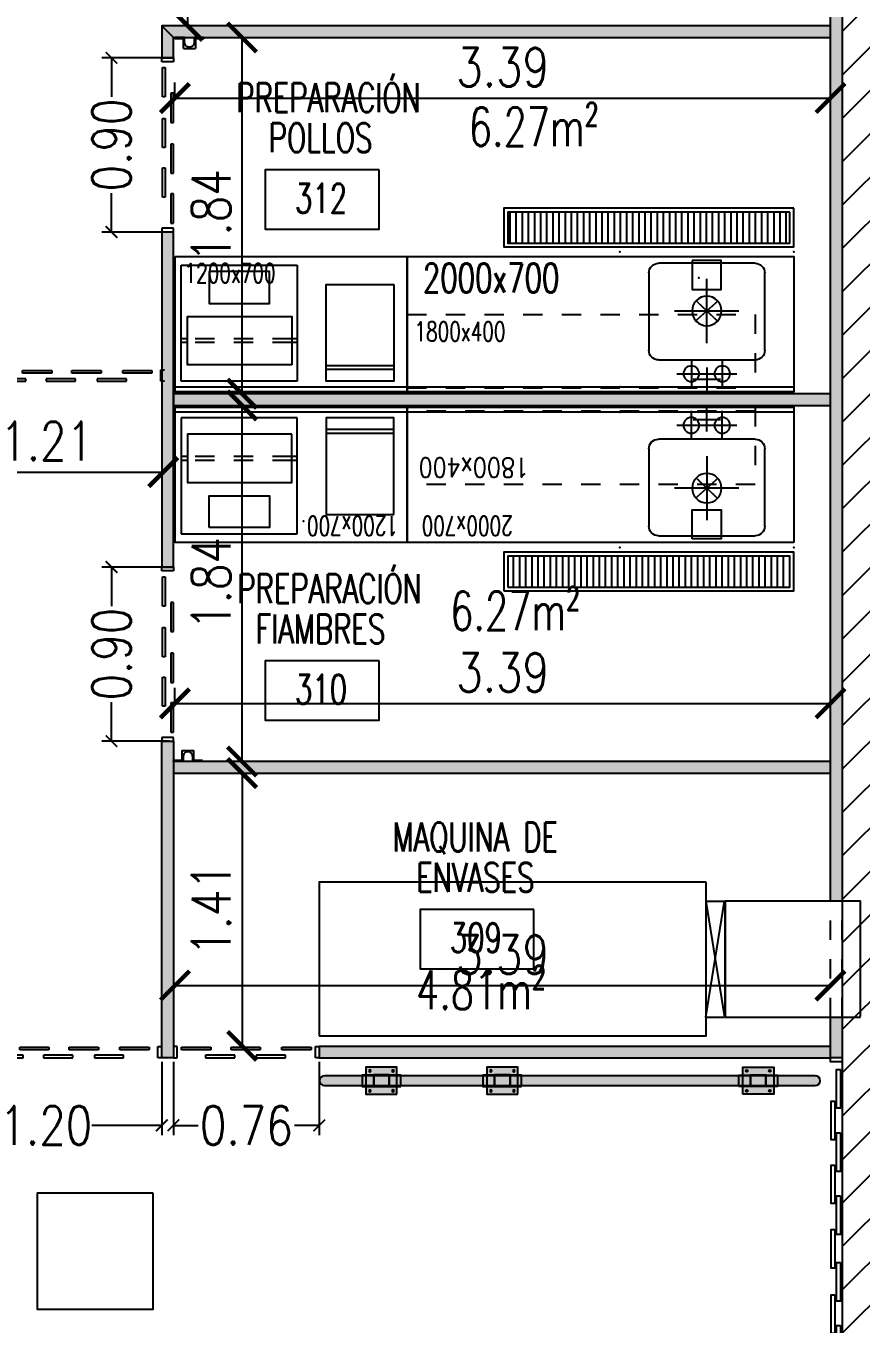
# Model space of a CAD drawing. Header units: millimetres. Extents: x -129 to 3172, y -143 to 919.
# Drawn here: x -36.9 to -32.58, y 15.19 to 21.91 of the extents above; entities that cross this region are included whole.
import ezdxf
from ezdxf.enums import TextEntityAlignment as Align

# ---------------------------------------------------------------- set-up
doc = ezdxf.new("R2010")
doc.units = ezdxf.units.MM
doc.header["$LTSCALE"] = 0.1
for name, pattern in [('DASHED', [0.75, 0.5, -0.25]), ('HIDDEN', [9.525, 6.35, -3.175]), ('HIDDEN2', [0.1875, 0.125, -0.0625]), ('PLANO BASE ROCA II-2$0$HIDDEN', [0.375, 0.25, -0.125])]:
    doc.linetypes.add(name, pattern=pattern)
for name, color, linetype in [('A-CAMARA', 160, 'Continuous'), ('C-CÁMARA', 8, 'Continuous'), ('Cenefa perimetral', 4, 'Continuous'), ('D-CHAPA GALV PERFIL', 8, 'Continuous'), ('D-PARACHOQUE', 8, 'Continuous'), ('E-AC INOX', 112, 'Continuous'), ('E-GENERAL', 8, 'Continuous'), ('E-REJILLAS', 8, 'Continuous'), ('E-TXT', 7, 'Continuous'), ('H-HATCH PANEL  6', 150, 'Continuous'), ('R-CUADRO REF', 1, 'Continuous'), ('R-NOMBRE LOCAL', 7, 'Continuous'), ('zA-COTAS', 1, 'Continuous'), ('zA-TXT SUPS', 2, 'Continuous')]:
    doc.layers.add(name, color=color, linetype=linetype)
doc.styles.add('ROMANS', font='ROMANS.SHX', dxfattribs={"width": 0.8, "height": 0.2})
doc.styles.add('TESTI15', font='romans.shx', dxfattribs={"width": 0.9, "height": 1.5})
doc.styles.add('VAUX', font='romans.shx', dxfattribs={"width": 0.85})
doc.dimstyles.new('COTA 1-125', dxfattribs={"dimtxt": 0.2, "dimasz": 0.15, "dimexe": 0.08, "dimexo": 0.08, "dimgap": 0.06, "dimtad": 1, "dimzin": 0, "dimdsep": 46, "dimtxsty": 'ROMANS', "dimblk": 'ARCHTICK', "dimcen": 0, "dimclrd": 256, "dimclre": 8, "dimclrt": 3, "dimadec": 0, "dimazin": 0, "dimtfac": 1, "dimtofl": 0, "dimtmove": 0, "dimatfit": 3, "dimldrblk": 'ARCHTICK', "dimfxl": 1, "dimtolj": 1, "dimtzin": 0, "dimlwd": -1, "dimlwe": -1, "dimarcsym": 0})
doc.dimstyles.new('MIG-LATERAL-CHICO', dxfattribs={"dimtxt": 0.12, "dimasz": 0.06, "dimexe": 0.05, "dimexo": 0.02, "dimgap": 0.005, "dimtad": 0, "dimrnd": 0.005, "dimzin": 0, "dimdsep": 46, "dimtxsty": 'ROMANS', "dimblk1": 'ARCHTICK', "dimblk2": 'ARCHTICK', "dimsah": 1, "dimcen": 2.5, "dimclrd": 1, "dimclre": 8, "dimclrt": 3, "dimadec": 0, "dimazin": 0, "dimtfac": 1, "dimtmove": 0, "dimatfit": 3, "dimldrblk": 'ARCHTICK', "dimfxl": 1, "dimtolj": 1, "dimtzin": 0, "dimarcsym": 0})

# ---------------------------------------------------------------- blocks, each defined once
blk = doc.blocks.new('cortina 090')
at = {"layer": 'C-CÁMARA'}
for p, q in [((-0.8811, 0.0599, 0.0102), (-0.9011, 0.0599, 0.0102)), ((-0.9011, -0.0001, 0.0102), (-0.9011, 0.0599, 0.0102)), ((-0.8811, -0.0001, 0.0102), (-0.8811, 0.0599, 0.0102)), ((-0.6994, 0.0563), (-0.8508, 0.0563)), ((-0.8508, 0.0563), (-0.8508, 0.0427)), ((-0.8508, 0.0427), (-0.6994, 0.0427)), ((-0.7183, 0), (-0.7183, 0.0136)), ((-0.7183, 0.0136), (-0.5669, 0.0136)), ((-0.6994, 0.0427), (-0.6994, 0.0563)), ((-0.4366, 0.0563), (-0.588, 0.0563)), ((-0.588, 0.0563), (-0.588, 0.0427)), ((-0.588, 0.0427), (-0.4366, 0.0427)), ((-0.5669, 0.0136), (-0.5669, 0)), ((-0.4555, 0.0136), (-0.3041, 0.0136)), ((-0.4555, 0), (-0.4555, 0.0136)), ((-0.4366, 0.0427), (-0.4366, 0.0563)), ((-0.1806, 0.0563), (-0.332, 0.0563)), ((-0.332, 0.0563), (-0.332, 0.0427)), ((-0.332, 0.0427), (-0.1806, 0.0427)), ((-0.3041, 0.0136), (-0.3041, 0)), ((-0.1978, 0), (-0.1978, 0.0136)), ((-0.1978, 0.0136), (-0.0464, 0.0136)), ((-0.1806, 0.0427), (-0.1806, 0.0563)), ((-0.0464, 0.0136), (-0.0464, 0)), ((-0.02, 0), (-0.02, 0.06)), ((-0.02, 0.06), (0, 0.06)), ((0, 0), (-0.02, 0)), ((-0.9011, -0.0001, 0.0102), (-0.8811, -0.0001, 0.0102)), ((-0.5669, 0), (-0.7183, 0)), ((-0.3041, 0), (-0.4555, 0)), ((-0.0464, 0), (-0.1978, 0))]:
    blk.add_line(p, q, dxfattribs=at)
blk = doc.blocks.new('CORTINA 120')
at = {"layer": 'C-CÁMARA'}
for p, q in [((-1.1879, 0), (-1.2079, 0)), ((-1.1879, -0.06), (-1.1879, 0)), ((-0.0137, -0.06, 0.0102), (-0.0137, 0, 0.0102)), ((-0.0137, 0, 0.0102), (0.0063, 0, 0.0102)), ((-1.2079, -0.06), (-1.1879, -0.06)), ((-0.9913, -0.0037, -0.0421), (-1.1427, -0.0037, -0.0421)), ((-1.1427, -0.0037, -0.0421), (-1.1427, -0.0173, -0.0421)), ((-1.1427, -0.0173, -0.0421), (-0.9913, -0.0173, -0.0421)), ((-1.0102, -0.06), (-1.0102, -0.0464)), ((-1.0102, -0.0464), (-0.8588, -0.0464)), ((-0.8588, -0.06), (-1.0102, -0.06)), ((-0.9913, -0.0173, -0.0421), (-0.9913, -0.0037, -0.0421)), ((-0.7286, -0.0037, -0.0421), (-0.88, -0.0037, -0.0421)), ((-0.88, -0.0037, -0.0421), (-0.88, -0.0173, -0.0421)), ((-0.88, -0.0173, -0.0421), (-0.7286, -0.0173, -0.0421)), ((-0.8588, -0.0464), (-0.8588, -0.06)), ((-0.7475, -0.0464), (-0.5961, -0.0464)), ((-0.7475, -0.06), (-0.7475, -0.0464)), ((-0.5961, -0.06), (-0.7475, -0.06)), ((-0.7286, -0.0173, -0.0421), (-0.7286, -0.0037, -0.0421)), ((-0.4725, -0.0037, -0.0421), (-0.6239, -0.0037, -0.0421)), ((-0.6239, -0.0037, -0.0421), (-0.6239, -0.0173, -0.0421)), ((-0.6239, -0.0173, -0.0421), (-0.4725, -0.0173, -0.0421)), ((-0.5961, -0.0464), (-0.5961, -0.06)), ((-0.4897, -0.06), (-0.4897, -0.0464)), ((-0.4897, -0.0464), (-0.3384, -0.0464)), ((-0.3384, -0.06), (-0.4897, -0.06)), ((-0.4725, -0.0173, -0.0421), (-0.4725, -0.0037, -0.0421)), ((-0.3556, -0.0173, -0.0421), (-0.3556, -0.0037, -0.0421)), ((-0.3556, -0.0037, -0.0421), (-0.2042, -0.0037, -0.0421)), ((-0.2042, -0.0173, -0.0421), (-0.3556, -0.0173, -0.0421)), ((-0.3384, -0.0464), (-0.3384, -0.06)), ((-0.07, -0.0464), (-0.2214, -0.0464)), ((-0.2214, -0.0464), (-0.2214, -0.06)), ((-0.2214, -0.06), (-0.07, -0.06)), ((-0.2042, -0.0037, -0.0421), (-0.2042, -0.0173, -0.0421)), ((-0.07, -0.06), (-0.07, -0.0464)), ((0.0063, -0.06, 0.0102), (-0.0137, -0.06, 0.0102))]:
    blk.add_line(p, q, dxfattribs=at)
blk = doc.blocks.new('CHAPA GALV')
at = {"layer": 'D-CHAPA GALV PERFIL', "extrusion": (4.01955e-05, 1.05579e-06, 1)}
for p, q in [((0, 0.2, 0), (0, 0.3, 0)), ((0, 0.3, 0), (0.012, 0.3, 0)), ((0.012, 0.213, 0), (0.012, 0.3, 0)), ((0.05, 0.2, 0), (0, 0.2, 0)), ((0.113, 0.213, 0), (0.012, 0.213, 0)), ((0.1, 0.15, 0), (0.1, 0.15, 0)), ((0.113, 0.213, 0), (0.113, 0.088, 0)), ((0, 0), (0, 0.1, 0)), ((0, 0.1, 0), (0.05, 0.1, 0)), ((0, 0), (0.012, 0, 0)), ((0.012, 0.088, 0), (0.113, 0.088, 0)), ((0.012, 0), (0.012, 0.088, 0))]:
    blk.add_line(p, q, dxfattribs=at)
for centre, radius, start, end in [((0.052, 0.152), 0.0481, 357.6459, 92.3541), ((0.05, 0.15), 0.05, 270, 0)]:
    blk.add_arc(centre, radius, start, end, dxfattribs=at)
blk = doc.blocks.new('CI60X60')
at = {"layer": 'E-REJILLAS'}
blk.add_lwpolyline([(2002.9478, 1184.9487), (2003.5478, 1184.9487), (2003.5478, 1184.3487), (2002.9478, 1184.3487)], close=True, dxfattribs=at)
blk = doc.blocks.new('PLT - Parachoque pie')
at = {"layer": 'D-PARACHOQUE'}
blk.add_hatch(color=254, dxfattribs=at).paths.add_polyline_path([(0, 0.16), (0.14, 0.16), (0.14, 0), (0, 0)])
h = blk.add_hatch(color=253, dxfattribs=at)
h.paths.add_polyline_path([(0.041, 0.18), (0.099, 0.18), (0.099, 0.12), (0.041, 0.12)])
h.paths.add_polyline_path([(0.04, 0.12), (0.1, 0.12), (0.1, 0.04), (0.04, 0.04)])
h.paths.add_polyline_path([(0.041, 0.04), (0.099, 0.04), (0.099, -0.02), (0.041, -0.02)])
for points in [[(0, 0.16), (0.14, 0.16), (0.14, 0), (0, 0)], [(0.041, 0.18), (0.099, 0.18), (0.099, 0.12), (0.041, 0.12)], [(0.04, 0.12), (0.1, 0.12), (0.1, 0.04), (0.04, 0.04)], [(0.041, 0.04), (0.099, 0.04), (0.099, -0.02), (0.041, -0.02)]]:
    blk.add_lwpolyline(points, close=True, dxfattribs=at)
for centre in [(0.0184, 0.1398, -0.0122), (0.1216, 0.1398, -0.0122), (0.0184, 0.0202, -0.0122), (0.1216, 0.0202, -0.0122)]:
    blk.add_circle(centre, 0.00498, dxfattribs=at)
blk = doc.blocks.new('cortina 2.00')
at = {"layer": 'C-CÁMARA', "elevation": 0.0008}
for points in [[(2008.2405, 1451.4917), (2008.2405, 1451.4717), (2008.3005, 1451.4717), (2008.3005, 1451.4917)], [(2008.2405, 1449.4917), (2008.2405, 1449.5117), (2008.3005, 1449.5117), (2008.3005, 1449.4917)]]:
    blk.add_lwpolyline(points, dxfattribs=at)
for points in [[(2008.2491, 1451.2411), (2008.2491, 1451.457), (2008.2691, 1451.457), (2008.2691, 1451.2411)], [(2008.2778, 1451.0507), (2008.2778, 1451.2707), (2008.2978, 1451.2707), (2008.2978, 1451.0507)], [(2008.2491, 1450.8769), (2008.2491, 1451.0769), (2008.2691, 1451.0769), (2008.2691, 1450.8769)], [(2008.2778, 1450.7169), (2008.2778, 1450.9169), (2008.2978, 1450.9169), (2008.2978, 1450.7169)], [(2008.2491, 1450.5499), (2008.2491, 1450.7499), (2008.2691, 1450.7499), (2008.2691, 1450.5499)], [(2008.2778, 1450.3795), (2008.2778, 1450.5795), (2008.2978, 1450.5795), (2008.2978, 1450.3795)], [(2008.2491, 1450.2056), (2008.2491, 1450.4056), (2008.2691, 1450.4056), (2008.2691, 1450.2056)], [(2008.2778, 1450.0456), (2008.2778, 1450.2456), (2008.2978, 1450.2456), (2008.2978, 1450.0456)], [(2008.2491, 1449.8787), (2008.2491, 1450.0787), (2008.2691, 1450.0787), (2008.2691, 1449.8787)], [(2008.2778, 1449.7152), (2008.2778, 1449.9152), (2008.2978, 1449.9152), (2008.2978, 1449.7152)], [(2008.2491, 1449.5518), (2008.2491, 1449.7518), (2008.2691, 1449.7518), (2008.2691, 1449.5518)]]:
    blk.add_lwpolyline(points, close=True, dxfattribs=at)
blk = doc.blocks.new('N Local')
at = {"layer": 'R-CUADRO REF'}
blk.add_lwpolyline([(6337.1934, -934.8286), (6337.93, -934.8286), (6337.93, -935.2124), (6337.1934, -935.2124)], close=True, dxfattribs=at)
at = {"layer": 'R-CUADRO REF', "lineweight": 0, "style": 'VAUX', "width": 0.85}
blk.add_attdef('NUMERO', text='', height=0.1823, dxfattribs=at).set_placement((6337.5847, -935.1061), align=Align.CENTER)
at = {"layer": 'R-NOMBRE LOCAL', "lineweight": 0, "style": 'VAUX', "width": 0.85}
for p in [(6337.5718, -934.4549), (6337.5718, -934.7149)]:
    blk.add_attdef('NOMBRE', text='', height=0.1823, dxfattribs=at).set_placement(p, align=Align.CENTER)
blk = doc.blocks.new('1-600x500')
at = {"layer": 'E-AC INOX'}
for p, q in [((0.37, -0.1443), (0.37, 0.0072)), ((0.45, -0.1), (0.45, 0.02)), ((0.53, -0.1443), (0.53, 0.0072)), ((0.38, -0.04), (0.52, -0.04)), ((0.2943, -0.0685), (0.4457, -0.0685)), ((0.4543, -0.0685), (0.6057, -0.0685)), ((0.15, -0.59), (0.15, -0.19)), ((0.2, -0.14), (0.7, -0.14)), ((0.75, -0.19), (0.75, -0.59)), ((0.4499, -0.2272), (0.4499, -0.5599)), ((0.2835, -0.3936), (0.6163, -0.3936)), ((0.7, -0.64), (0.2, -0.64))]:
    blk.add_line(p, q, dxfattribs=at)
at = {"layer": 'E-AC INOX', "const_width": 0.008}
for points in [[(0.3929, -0.3428), (0.5069, -0.4444)], [(0.5051, -0.3408), (0.3946, -0.4463)]]:
    blk.add_lwpolyline(points, dxfattribs=at)
at = {"layer": 'E-AC INOX'}
for centre, radius in [((0.37, -0.0685), 0.0407), ((0.53, -0.0685), 0.0407), ((0.4499, -0.3936), 0.0764)]:
    blk.add_circle(centre, radius, dxfattribs=at)
for centre, start, end in [((0.2, -0.19), 90, 180), ((0.7, -0.19), 0, 90), ((0.2, -0.59), 180, 270), ((0.7, -0.59), 270, 0)]:
    blk.add_arc(centre, 0.05, start, end, dxfattribs=at)
at = {"layer": 'E-AC INOX', "color": 8}
for p in [(0, 0), (0.9, 0), (0, -0.7), (0.9, -0.7)]:
    blk.add_point(p, dxfattribs=at)
blk = doc.blocks.new('R150x20')
at = {"layer": 'E-REJILLAS'}
h = blk.add_hatch(dxfattribs=at)
h.set_pattern_fill('LINE', color=256, scale=0.01, angle=180, style=0)
h.set_pattern_definition([(180, (2011.962498, 1180.220005), (-4e-18, -0.03175), [])])
h.paths.add_polyline_path([(2011.9625, 1178.76), (2012.1225, 1178.76), (2012.1225, 1180.22), (2011.9625, 1180.22)])
for points in [[(2011.9425, 1178.74), (2011.9425, 1180.24), (2012.1425, 1180.24), (2012.1425, 1178.74)], [(2011.9625, 1178.76), (2011.9625, 1180.22), (2012.1225, 1180.22), (2012.1225, 1178.76)]]:
    blk.add_lwpolyline(points, close=True, dxfattribs=at)
blk = doc.blocks.new('Mesada 2000x700')
at = {"layer": 'E-AC INOX', "elevation": -0.0153}
for points in [[(-37.0116, 1.8643), (-35.0116, 1.8643), (-35.0116, 1.1643), (-37.0116, 1.1643)], [(-37.0116, 1.1893), (-35.0116, 1.1893), (-35.0116, 1.1643), (-37.0116, 1.1643)]]:
    blk.add_lwpolyline(points, close=True, dxfattribs=at)
at = {"layer": 'E-TXT', "insert": (-35.5576, 1.8286, -0.0153), "char_height": 0.1, "attachment_point": 1, "style": 'TESTI15'}
blk.add_mtext_dynamic_manual_height_columns('{\\W0.7;2000x700}', width=1.597777, gutter_width=12.5, heights=[0], dxfattribs=at)
blk = doc.blocks.new('Estanteria 1800x400')
at = {"layer": 'E-AC INOX', "linetype": 'DASHED', "elevation": -0.0153}
blk.add_lwpolyline([(-36.8116, -0.0383), (-36.8116, 0.3617), (-35.0116, 0.3617), (-35.0116, -0.0383)], close=True, dxfattribs=at)
blk.add_lwpolyline([(-36.8116, -0.0183), (-35.0116, -0.0183)], dxfattribs=at)
at = {"layer": 'E-TXT', "insert": (-35.6423, 0.3239, -0.0524), "char_height": 0.1, "attachment_point": 1, "style": 'VAUX'}
blk.add_mtext_dynamic_manual_height_columns('1800x400', width=1.597777, gutter_width=12.5, heights=[0], dxfattribs=at)
blk = doc.blocks.new('Mesada 1200x700')
at = {"layer": 'E-AC INOX', "elevation": -0.0163}
for points in [[(-82.3413, 17.0489), (-81.1413, 17.0489), (-81.1413, 16.3489), (-82.3413, 16.3489)], [(-82.3413, 16.3739), (-81.1413, 16.3739), (-81.1413, 16.3489), (-82.3413, 16.3489)]]:
    blk.add_lwpolyline(points, close=True, dxfattribs=at)
at = {"layer": 'E-TXT', "insert": (-82.2938, 17.0132, -0.0163), "char_height": 0.1, "attachment_point": 1, "style": 'TESTI15'}
blk.add_mtext_dynamic_manual_height_columns('{\\W0.7;1200x700}', width=1.152489, gutter_width=12.5, heights=[0], dxfattribs=at)
blk = doc.blocks.new('BALANZA')
at = {"layer": 'E-AC INOX'}
for p, q in [((0, -0.06), (0.35, -0.06)), ((0, -0.08), (0.35, -0.08))]:
    blk.add_line(p, q, dxfattribs=at)
blk.add_lwpolyline([(0, -0.5), (0, 0), (0.35, 0), (0.35, -0.5)], close=True, dxfattribs=at)
blk = doc.blocks.new('Envasadora Resinite')
at = {"layer": 'E-AC INOX'}
for p, q in [((0, -0.6), (0, 0)), ((0.6, 0), (0.6, -0.6))]:
    blk.add_line(p, q, dxfattribs=at)
at = {"layer": 'E-AC INOX', "linetype": 'HIDDEN2'}
for p, q in [((0, -0.2), (0.0275, -0.2)), ((0.0275, -0.2), (0.5675, -0.2)), ((0.5675, -0.2), (0.6, -0.2)), ((0, -0.22), (0.0275, -0.22)), ((0.0275, -0.22), (0.5675, -0.22)), ((0.5675, -0.22), (0.6, -0.22))]:
    blk.add_line(p, q, dxfattribs=at)
at = {"layer": 'E-AC INOX'}
for points in [[(0.0275, -0.085), (0.5675, -0.085), (0.5675, -0.335), (0.0275, -0.335)], [(0.455, -0.5675), (0.455, -0.4025), (0.1425, -0.4025), (0.1425, -0.5675)]]:
    blk.add_lwpolyline(points, close=True, dxfattribs=at)
at = {"layer": 'E-GENERAL'}
for p, q in [((0, 0), (0.6, 0)), ((0.6, -0.6), (0, -0.6))]:
    blk.add_line(p, q, dxfattribs=at)
blk = doc.blocks.new('15X15')
at = {"layer": 'E-REJILLAS', "elevation": -0.0017}
blk.add_lwpolyline([(1961.4181, 1185.014), (1961.5681, 1185.014), (1961.5681, 1184.864), (1961.4181, 1184.864)], close=True, dxfattribs=at)
blk = doc.blocks.new('_ARCHTICK')
at = {"color": 0, "linetype": 'ByBlock', "const_width": 0.15}
blk.add_lwpolyline([(-0.5, -0.5), (0.5, 0.5)], dxfattribs=at)
blk = doc.blocks.new('*D340')
at = {"layer": 'Defpoints', "color": 0, "transparency": 16777216}
for p in [(-37.3963, 16.5681, -0.0011), (-36.1964, 16.5681, -0.0014), (-36.1964, 16.2194)]:
    blk.add_point(p, dxfattribs=at)
at = {"layer": 'zA-COTAS', "color": 8, "lineweight": -2, "transparency": 16777216}
for p, q in [((-37.3963, 16.5481), (-37.3963, 16.1694)), ((-36.1964, 16.5481), (-36.1964, 16.1694))]:
    blk.add_line(p, q, dxfattribs=at)
at = {"layer": 'zA-COTAS', "color": 1, "lineweight": -2, "transparency": 16777216}
for p, q in [((-37.3963, 16.2194), (-37.0337, 16.2194)), ((-36.1964, 16.2194), (-36.5589, 16.2194))]:
    blk.add_line(p, q, dxfattribs=at)
at = {"layer": 'zA-COTAS', "color": 1, "lineweight": -2, "transparency": 16777216, "xscale": 0.06, "yscale": 0.06, "zscale": 0.06, "rotation": 180}
blk.add_blockref('_ARCHTICK', (-37.3963, 16.2194), dxfattribs=at)
at = {"layer": 'zA-COTAS', "color": 1, "lineweight": -2, "transparency": 16777216, "xscale": 0.06, "yscale": 0.06, "zscale": 0.06}
blk.add_blockref('_ARCHTICK', (-36.1964, 16.2194), dxfattribs=at)
at = {"layer": 'zA-COTAS', "color": 3, "transparency": 16777216, "insert": (-36.7963, 16.2194), "char_height": 0.2, "attachment_point": 5, "style": 'ROMANS'}
blk.add_mtext('\\A1;1.20', dxfattribs=at)
blk = doc.blocks.new('*D341')
at = {"layer": 'Defpoints', "color": 0, "transparency": 16777216}
for p in [(-36.4567, 19.1082), (-36.1364, 19.1082, 0.0092), (-36.1364, 18.2071, -0.0011)]:
    blk.add_point(p, dxfattribs=at)
at = {"layer": 'zA-COTAS', "color": 8, "lineweight": -2, "transparency": 16777216}
for p, q in [((-36.1564, 19.1082), (-36.5067, 19.1082)), ((-36.1564, 18.2071), (-36.5067, 18.2071))]:
    blk.add_line(p, q, dxfattribs=at)
at = {"layer": 'zA-COTAS', "color": 1, "lineweight": -2, "transparency": 16777216}
for p, q in [((-36.4567, 19.1082), (-36.4567, 18.9065)), ((-36.4567, 18.2071), (-36.4567, 18.4089))]:
    blk.add_line(p, q, dxfattribs=at)
at = {"layer": 'zA-COTAS', "color": 1, "lineweight": -2, "transparency": 16777216, "xscale": 0.06, "yscale": 0.06, "zscale": 0.06}
for p, rotation in [((-36.4567, 19.1082), 90), ((-36.4567, 18.2071), 270)]:
    blk.add_blockref('_ARCHTICK', p, dxfattribs=dict(at, rotation=rotation))
at = {"layer": 'zA-COTAS', "color": 3, "transparency": 16777216, "insert": (-36.4567, 18.6577), "char_height": 0.2, "attachment_point": 5, "rotation": 90, "style": 'ROMANS'}
blk.add_mtext('\\A1;0.90', dxfattribs=at)
blk = doc.blocks.new('*D522')
at = {"layer": 'Defpoints', "color": 0, "transparency": 16777216}
for p in [(-36.4568, 21.7429), (-36.1366, 21.7429), (-36.1366, 20.8418)]:
    blk.add_point(p, dxfattribs=at)
at = {"layer": 'zA-COTAS', "color": 8, "lineweight": -2, "transparency": 16777216}
for p, q in [((-36.1566, 21.7429), (-36.5068, 21.7429)), ((-36.1566, 20.8418), (-36.5068, 20.8418))]:
    blk.add_line(p, q, dxfattribs=at)
at = {"layer": 'zA-COTAS', "color": 1, "lineweight": -2, "transparency": 16777216}
for p, q in [((-36.4568, 21.7429), (-36.4568, 21.5412)), ((-36.4568, 20.8418), (-36.4568, 21.0435))]:
    blk.add_line(p, q, dxfattribs=at)
at = {"layer": 'zA-COTAS', "color": 1, "lineweight": -2, "transparency": 16777216, "xscale": 0.06, "yscale": 0.06, "zscale": 0.06}
for p, rotation in [((-36.4568, 21.7429), 90), ((-36.4568, 20.8418), 270)]:
    blk.add_blockref('_ARCHTICK', p, dxfattribs=dict(at, rotation=rotation))
at = {"layer": 'zA-COTAS', "color": 3, "transparency": 16777216, "insert": (-36.4568, 21.2923), "char_height": 0.2, "attachment_point": 5, "rotation": 90, "style": 'ROMANS'}
blk.add_mtext('\\A1;0.90', dxfattribs=at)
blk = doc.blocks.new('*D333')
at = {"layer": 'Defpoints', "color": 0, "transparency": 16777216}
for p in [(-36.1364, 16.5681, -0.0011), (-35.3818, 16.5681, -0.0011), (-35.3818, 16.2194)]:
    blk.add_point(p, dxfattribs=at)
at = {"layer": 'zA-COTAS', "color": 8, "lineweight": -2, "transparency": 16777216}
for p, q in [((-36.1364, 16.5481), (-36.1364, 16.1694)), ((-35.3818, 16.5481), (-35.3818, 16.1694))]:
    blk.add_line(p, q, dxfattribs=at)
at = {"layer": 'zA-COTAS', "color": 1, "lineweight": -2, "transparency": 16777216}
for p, q in [((-36.1364, 16.2194), (-36.0079, 16.2194)), ((-35.3818, 16.2194), (-35.5103, 16.2194))]:
    blk.add_line(p, q, dxfattribs=at)
at = {"layer": 'zA-COTAS', "color": 1, "lineweight": -2, "transparency": 16777216, "xscale": 0.06, "yscale": 0.06, "zscale": 0.06, "rotation": 180}
blk.add_blockref('_ARCHTICK', (-36.1364, 16.2194), dxfattribs=at)
at = {"layer": 'zA-COTAS', "color": 1, "lineweight": -2, "transparency": 16777216, "xscale": 0.06, "yscale": 0.06, "zscale": 0.06}
blk.add_blockref('_ARCHTICK', (-35.3818, 16.2194), dxfattribs=at)
at = {"layer": 'zA-COTAS', "color": 3, "transparency": 16777216, "insert": (-35.7591, 16.2194), "char_height": 0.2, "attachment_point": 5, "style": 'ROMANS'}
blk.add_mtext('\\A1;0.76', dxfattribs=at)
blk = doc.blocks.new('*D451')
at = {"layer": 'Defpoints', "color": 0, "transparency": 16777216}
for p in [(-36.1284, 16.9429, -0.0116), (-32.7369, 16.9429, -0.0011), (-32.7369, 16.9429)]:
    blk.add_point(p, dxfattribs=at)
at = {"layer": 'zA-COTAS', "transparency": 16777216}
blk.add_line((-36.1284, 16.9429), (-32.7369, 16.9429), dxfattribs=at)
at = {"layer": 'zA-COTAS', "transparency": 16777216, "xscale": 0.15, "yscale": 0.15, "zscale": 0.15, "rotation": 180}
blk.add_blockref('_ARCHTICK', (-36.1284, 16.9429), dxfattribs=at)
at = {"layer": 'zA-COTAS', "transparency": 16777216, "xscale": 0.15, "yscale": 0.15, "zscale": 0.15}
blk.add_blockref('_ARCHTICK', (-32.7369, 16.9429), dxfattribs=at)
at = {"layer": 'zA-COTAS', "color": 3, "transparency": 16777216, "insert": (-34.4327, 17.1029), "char_height": 0.2, "attachment_point": 5, "style": 'ROMANS'}
blk.add_mtext('\\A1;3.39', dxfattribs=at)
blk = doc.blocks.new('*D452')
at = {"layer": 'Defpoints', "color": 0, "transparency": 16777216}
for p in [(-37.3965, 19.5702, 0.0094), (-36.1885, 19.5999), (-36.1885, 19.5999)]:
    blk.add_point(p, dxfattribs=at)
at = {"layer": 'zA-COTAS', "color": 8, "linetype": 'HIDDEN', "transparency": 16777216}
blk.add_line((-37.3965, 19.6502), (-37.3965, 19.6799), dxfattribs=at)
at = {"layer": 'zA-COTAS', "transparency": 16777216}
blk.add_line((-37.3965, 19.5999), (-36.1885, 19.5999), dxfattribs=at)
at = {"layer": 'zA-COTAS', "transparency": 16777216, "xscale": 0.15, "yscale": 0.15, "zscale": 0.15, "rotation": 180}
blk.add_blockref('_ARCHTICK', (-37.3965, 19.5999), dxfattribs=at)
at = {"layer": 'zA-COTAS', "transparency": 16777216, "xscale": 0.15, "yscale": 0.15, "zscale": 0.15}
blk.add_blockref('_ARCHTICK', (-36.1885, 19.5999), dxfattribs=at)
at = {"layer": 'zA-COTAS', "color": 3, "transparency": 16777216, "insert": (-36.7925, 19.7599), "char_height": 0.2, "attachment_point": 5, "style": 'ROMANS'}
blk.add_mtext('\\A1;1.21', dxfattribs=at)
blk = doc.blocks.new('*D453')
at = {"layer": 'Defpoints', "color": 0, "transparency": 16777216}
for p in [(-32.7369, 18.4029), (-36.1285, 18.3293, -0.0011), (-32.7369, 18.3293, -0.0011)]:
    blk.add_point(p, dxfattribs=at)
at = {"layer": 'zA-COTAS', "color": 8, "linetype": 'HIDDEN', "transparency": 16777216}
for p, q in [((-36.1285, 18.4093), (-36.1285, 18.4829)), ((-32.7369, 18.4093), (-32.7369, 18.4829))]:
    blk.add_line(p, q, dxfattribs=at)
at = {"layer": 'zA-COTAS', "transparency": 16777216}
blk.add_line((-36.1285, 18.4029), (-32.7369, 18.4029), dxfattribs=at)
at = {"layer": 'zA-COTAS', "transparency": 16777216, "xscale": 0.15, "yscale": 0.15, "zscale": 0.15, "rotation": 180}
blk.add_blockref('_ARCHTICK', (-36.1285, 18.4029), dxfattribs=at)
at = {"layer": 'zA-COTAS', "transparency": 16777216, "xscale": 0.15, "yscale": 0.15, "zscale": 0.15}
blk.add_blockref('_ARCHTICK', (-32.7369, 18.4029), dxfattribs=at)
at = {"layer": 'zA-COTAS', "color": 3, "transparency": 16777216, "insert": (-34.4327, 18.5629), "char_height": 0.2, "attachment_point": 5, "style": 'ROMANS'}
blk.add_mtext('\\A1;3.39', dxfattribs=at)
blk = doc.blocks.new('*D454')
at = {"layer": 'Defpoints', "color": 0, "transparency": 16777216}
for p in [(-35.7813, 18.042, -0.0116), (-35.7813, 16.6302, -0.0011), (-35.7813, 16.6302)]:
    blk.add_point(p, dxfattribs=at)
at = {"layer": 'zA-COTAS', "color": 8, "linetype": 'HIDDEN', "transparency": 16777216}
blk.add_line((-35.8613, 18.042), (-35.8613, 18.042), dxfattribs=at)
at = {"layer": 'zA-COTAS', "transparency": 16777216}
blk.add_line((-35.7813, 18.042), (-35.7813, 16.6302), dxfattribs=at)
at = {"layer": 'zA-COTAS', "transparency": 16777216, "xscale": 0.15, "yscale": 0.15, "zscale": 0.15}
for p, rotation in [((-35.7813, 18.042), 90), ((-35.7813, 16.6302), 270)]:
    blk.add_blockref('_ARCHTICK', p, dxfattribs=dict(at, rotation=rotation))
at = {"layer": 'zA-COTAS', "color": 3, "transparency": 16777216, "insert": (-35.9413, 17.3361), "char_height": 0.2, "attachment_point": 5, "rotation": 90, "style": 'ROMANS'}
blk.add_mtext('\\A1;1.41', dxfattribs=at)
blk = doc.blocks.new('*D455')
at = {"layer": 'Defpoints', "color": 0, "transparency": 16777216}
for p in [(-35.7813, 19.945, -0.0011), (-35.7813, 19.945), (-35.7813, 18.102, -0.0011)]:
    blk.add_point(p, dxfattribs=at)
at = {"layer": 'zA-COTAS', "transparency": 16777216}
blk.add_line((-35.7813, 18.102), (-35.7813, 19.945), dxfattribs=at)
at = {"layer": 'zA-COTAS', "transparency": 16777216, "xscale": 0.15, "yscale": 0.15, "zscale": 0.15}
for p, rotation in [((-35.7813, 19.945), 90), ((-35.7813, 18.102), 270)]:
    blk.add_blockref('_ARCHTICK', p, dxfattribs=dict(at, rotation=rotation))
at = {"layer": 'zA-COTAS', "color": 3, "transparency": 16777216, "insert": (-35.9413, 19.0235), "char_height": 0.2, "attachment_point": 5, "rotation": 90, "style": 'ROMANS'}
blk.add_mtext('\\A1;1.84', dxfattribs=at)
blk = doc.blocks.new('*D456')
at = {"layer": 'Defpoints', "color": 0, "transparency": 16777216}
for p in [(-35.7813, 21.8481, -0.0011), (-35.7813, 21.8481), (-35.7813, 20.005, -0.0011)]:
    blk.add_point(p, dxfattribs=at)
at = {"layer": 'zA-COTAS', "transparency": 16777216}
blk.add_line((-35.7813, 20.005), (-35.7813, 21.8481), dxfattribs=at)
at = {"layer": 'zA-COTAS', "transparency": 16777216, "xscale": 0.15, "yscale": 0.15, "zscale": 0.15}
for p, rotation in [((-35.7813, 21.8481), 90), ((-35.7813, 20.005), 270)]:
    blk.add_blockref('_ARCHTICK', p, dxfattribs=dict(at, rotation=rotation))
at = {"layer": 'zA-COTAS', "color": 3, "transparency": 16777216, "insert": (-35.9413, 20.9265), "char_height": 0.2, "attachment_point": 5, "rotation": 90, "style": 'ROMANS'}
blk.add_mtext('\\A1;1.84', dxfattribs=at)
blk = doc.blocks.new('*D457')
at = {"layer": 'Defpoints', "color": 0, "transparency": 16777216}
for p in [(-32.7369, 21.5348), (-36.1285, 21.4611, -0.0011), (-32.7369, 21.4611, -0.0011)]:
    blk.add_point(p, dxfattribs=at)
at = {"layer": 'zA-COTAS', "color": 8, "linetype": 'HIDDEN', "transparency": 16777216}
for p, q in [((-36.1285, 21.5411), (-36.1285, 21.6148)), ((-32.7369, 21.5411), (-32.7369, 21.6148))]:
    blk.add_line(p, q, dxfattribs=at)
at = {"layer": 'zA-COTAS', "transparency": 16777216}
blk.add_line((-36.1285, 21.5348), (-32.7369, 21.5348), dxfattribs=at)
at = {"layer": 'zA-COTAS', "transparency": 16777216, "xscale": 0.15, "yscale": 0.15, "zscale": 0.15, "rotation": 180}
blk.add_blockref('_ARCHTICK', (-36.1285, 21.5348), dxfattribs=at)
at = {"layer": 'zA-COTAS', "transparency": 16777216, "xscale": 0.15, "yscale": 0.15, "zscale": 0.15}
blk.add_blockref('_ARCHTICK', (-32.7369, 21.5348), dxfattribs=at)
at = {"layer": 'zA-COTAS', "color": 3, "transparency": 16777216, "insert": (-34.4327, 21.6948), "char_height": 0.2, "attachment_point": 5, "style": 'ROMANS'}
blk.add_mtext('\\A1;3.39', dxfattribs=at)
blk = doc.blocks.new('*D463')
at = {"layer": 'Defpoints', "color": 0, "transparency": 16777216}
for p in [(-36.0612, 29.1847, 0.0003), (-36.0612, 29.1847), (-36.0612, 21.9081, 0.0003)]:
    blk.add_point(p, dxfattribs=at)
at = {"layer": 'zA-COTAS', "transparency": 16777216}
blk.add_line((-36.0612, 21.9081), (-36.0612, 29.1847), dxfattribs=at)
at = {"layer": 'zA-COTAS', "color": 8, "linetype": 'HIDDEN', "transparency": 16777216}
for p, q in [((-35.9812, 29.1847), (-35.9812, 29.1847)), ((-35.9812, 21.9081), (-35.9812, 21.9081))]:
    blk.add_line(p, q, dxfattribs=at)
at = {"layer": 'zA-COTAS', "transparency": 16777216, "xscale": 0.15, "yscale": 0.15, "zscale": 0.15}
for p, rotation in [((-36.0612, 29.1847), 90), ((-36.0612, 21.9081), 270)]:
    blk.add_blockref('_ARCHTICK', p, dxfattribs=dict(at, rotation=rotation))
at = {"layer": 'zA-COTAS', "color": 3, "transparency": 16777216, "insert": (-36.2212, 25.5464), "char_height": 0.2, "attachment_point": 5, "rotation": 90, "style": 'ROMANS'}
blk.add_mtext('\\A1;7.28', dxfattribs=at)
blk = doc.blocks.new('mesada dosmil')
at = {"layer": 'E-AC INOX'}
for points in [[(0, 0), (2, 0), (2, -0.7), (0, -0.7)], [(0, -0.675), (2, -0.675), (2, -0.7), (0, -0.7)]]:
    blk.add_lwpolyline(points, close=True, dxfattribs=at)
at = {"layer": 'E-TXT', "insert": (0.081, -0.0357), "char_height": 0.15, "attachment_point": 1, "style": 'TESTI15'}
blk.add_mtext_dynamic_manual_height_columns('{\\W0.7;2000x700}', width=1.597777, gutter_width=12.5, heights=[0], dxfattribs=at)
blk = doc.blocks.new('estanteria 1800')
at = {"layer": 'E-AC INOX', "linetype": 'DASHED'}
blk.add_lwpolyline([(0, -0.4), (0, 0), (1.8, 0), (1.8, -0.4)], close=True, dxfattribs=at)
blk.add_lwpolyline([(0, -0.38), (1.8, -0.38)], dxfattribs=at)
at = {"layer": 'E-TXT', "insert": (0.0374, -0.0378, -0.0371), "char_height": 0.1, "attachment_point": 1, "style": 'TESTI15'}
blk.add_mtext_dynamic_manual_height_columns('{\\W0.7;1800x400}', width=1.597777, gutter_width=12.5, heights=[0], dxfattribs=at)

msp = doc.modelspace()

# ---------------------------------------------------------------- hatches: boundary and pattern name
at = {"layer": 'Cenefa perimetral'}
h = msp.add_hatch(dxfattribs=at)
h.set_pattern_fill('LINE', color=256, scale=0.05, angle=45)
h.paths.add_polyline_path([(-8.4062, 0.1851), (-8.4062, 0.7351), (-31.5769, 0.7351), (-31.5769, 28.1147), (-6.707, 28.1147), (-6.707, 24.0344), (-5.607, 24.0344), (-5.607, 28.1477), (-6.5037, 28.1477), (-6.5037, 29.2147), (-32.6763, 29.1847), (-32.6763, 0.1851)])
at = {"layer": 'D-PARACHOQUE'}
h = msp.add_hatch(color=253, dxfattribs=at)
edge = h.paths.add_edge_path()
edge.add_line((-35.3551, 16.4252), (-32.8156, 16.4252))
edge.add_arc((-32.8156, 16.4502), 0.025, 270, 450)
edge.add_line((-32.8156, 16.4752), (-35.3551, 16.4752))
edge.add_arc((-35.3551, 16.4502), 0.025, 90, 270)
at = {"layer": 'H-HATCH PANEL  6'}
for points in [[(-32.7369, 24.2071), (-32.6769, 24.2071), (-32.6769, 17.3797), (-32.7369, 17.3797)], [(-36.1364, 21.848), (-36.1964, 21.9081), (-36.1964, 21.7429), (-36.1364, 21.7429)], [(-36.1964, 21.908), (-36.1364, 21.8481), (-32.7369, 21.8481), (-32.7369, 21.9081)], [(-36.1366, 20.8418), (-36.1966, 20.8418), (-36.1966, 19.1082), (-36.1366, 19.1082)], [(-36.1284, 20.005), (-36.1366, 20.005), (-36.1366, 19.945), (-36.1284, 19.945), (-32.7369, 19.945), (-32.7369, 20.005)], [(-36.1364, 18.042), (-36.1364, 16.5681), (-36.1964, 16.5681), (-36.1964, 18.042), (-36.1964, 18.2071), (-36.1364, 18.2071)], [(-36.1284, 18.102), (-36.1364, 18.102), (-36.1364, 18.042), (-36.1284, 18.042), (-32.7369, 18.042), (-32.7369, 18.102)], [(-32.7369, 16.7797), (-32.7337, 16.7797), (-32.6795, 16.7797), (-32.6769, 16.7797), (-32.6769, 16.568), (-32.7369, 16.568)], [(-35.3818, 16.6281), (-35.3818, 16.5681), (-32.7369, 16.5681), (-32.7369, 16.6281)]]:
    msp.add_hatch(color=256, dxfattribs=at).paths.add_polyline_path(points)

# ---------------------------------------------------------------- linework, layer by layer
at = {"layer": 'A-CAMARA', "color": 8, "linetype": 'PLANO BASE ROCA II-2$0$HIDDEN'}
for p, q in [((-32.7369, 16.7797), (-32.7369, 17.3797)), ((-32.6769, 16.7797), (-32.6769, 17.3797))]:
    msp.add_line(p, q, dxfattribs=at)
at = {"layer": 'A-CAMARA'}
for points in [[(-32.7369, 24.2071), (-32.7369, 24.2071), (-32.7369, 24.2071), (-32.6769, 24.2071), (-32.6769, 24.2071), (-32.6769, 24.2071), (-32.6769, 17.3797), (-32.6769, 17.3797), (-32.7369, 17.3797), (-32.7369, 17.3797), (-32.7369, 24.2071)], [(-36.1364, 21.848), (-36.1364, 21.848), (-36.1364, 21.848), (-36.1364, 21.848), (-36.1964, 21.9081), (-36.1964, 21.9081), (-36.1964, 21.7429), (-36.1964, 21.7429), (-36.1364, 21.7429), (-36.1364, 21.7429), (-36.1364, 21.848)], [(-36.1964, 21.908), (-36.1964, 21.908), (-36.1964, 21.908), (-36.1364, 21.8481), (-36.1364, 21.8481), (-36.1364, 21.8481), (-32.7369, 21.8481), (-32.7369, 21.8481), (-32.7369, 21.9081), (-32.7369, 21.9081), (-36.1964, 21.908)], [(-36.1366, 20.8418), (-36.1366, 20.8418), (-36.1366, 20.8418), (-36.1966, 20.8418), (-36.1966, 20.8418), (-36.1966, 20.8418), (-36.1966, 19.1082), (-36.1966, 19.1082), (-36.1366, 19.1082), (-36.1366, 19.1082), (-36.1366, 20.8418)], [(-36.1284, 20.005), (-36.1284, 20.005), (-36.1366, 20.005), (-36.1366, 19.945), (-36.1284, 19.945), (-36.1284, 19.945), (-32.7369, 19.945), (-32.7369, 19.945), (-32.7369, 20.005), (-32.7369, 20.005), (-36.1284, 20.005)], [(-36.1364, 18.042), (-36.1364, 18.042), (-36.1364, 18.042), (-36.1364, 16.5681), (-36.1964, 16.5681), (-36.1964, 18.042), (-36.1964, 18.2071), (-36.1964, 18.2071), (-36.1364, 18.2071), (-36.1364, 18.2071), (-36.1364, 18.042)], [(-36.1284, 18.102), (-36.1284, 18.102), (-36.1364, 18.102), (-36.1364, 18.042), (-36.1284, 18.042), (-36.1284, 18.042), (-32.7369, 18.042), (-32.7369, 18.042), (-32.7369, 18.102), (-32.7369, 18.102), (-36.1284, 18.102)], [(-32.7369, 16.7797), (-32.7337, 16.7797), (-32.7337, 16.7797), (-32.6795, 16.7797), (-32.6795, 16.7797), (-32.6769, 16.7797), (-32.6769, 16.568), (-32.6769, 16.568), (-32.7369, 16.568), (-32.7369, 16.568), (-32.7369, 16.7797)], [(-35.3818, 16.6281), (-35.3818, 16.6281), (-35.3818, 16.6281), (-35.3818, 16.5681), (-35.3818, 16.5681), (-35.3818, 16.5681), (-32.7369, 16.5681), (-32.7369, 16.5681), (-32.7369, 16.6281), (-32.7369, 16.6281), (-35.3818, 16.6281)]]:
    msp.add_lwpolyline(points, dxfattribs=at)
at = {"layer": 'C-CÁMARA'}
for p, q in [((-36.1164, 16.6281), (-36.1364, 16.6281)), ((-36.1164, 16.5681), (-36.1164, 16.6281)), ((-36.0942, 16.6108), (-36.0942, 16.6244)), ((-36.0942, 16.6244), (-35.9428, 16.6244)), ((-35.9428, 16.6108), (-36.0942, 16.6108)), ((-35.9428, 16.6244), (-35.9428, 16.6108)), ((-35.8382, 16.6108), (-35.8382, 16.6244)), ((-35.8382, 16.6244), (-35.6868, 16.6244)), ((-35.6868, 16.6108), (-35.8382, 16.6108)), ((-35.6868, 16.6244), (-35.6868, 16.6108)), ((-35.5754, 16.6108), (-35.5754, 16.6244)), ((-35.5754, 16.6244), (-35.424, 16.6244)), ((-35.424, 16.6108), (-35.5754, 16.6108)), ((-35.424, 16.6244), (-35.424, 16.6108)), ((-35.4018, 16.5681), (-35.4018, 16.6281)), ((-35.4018, 16.6281), (-35.3818, 16.6281)), ((-36.1364, 16.5681), (-36.1164, 16.5681)), ((-35.8193, 16.5817), (-35.9707, 16.5817)), ((-35.9707, 16.5817), (-35.9707, 16.5681)), ((-35.9707, 16.5681), (-35.8193, 16.5681)), ((-35.8193, 16.5681), (-35.8193, 16.5817)), ((-35.5565, 16.5817), (-35.7079, 16.5817)), ((-35.7079, 16.5817), (-35.7079, 16.5681)), ((-35.7079, 16.5681), (-35.5565, 16.5681)), ((-35.5565, 16.5681), (-35.5565, 16.5817)), ((-35.3818, 16.5681), (-35.4018, 16.5681))]:
    msp.add_line(p, q, dxfattribs=at)
at = {"layer": 'Cenefa perimetral'}
msp.add_lwpolyline([(-8.4062, 0.1851), (-8.4062, 0.7351), (-31.5769, 0.7351), (-31.5769, 28.1147), (-6.707, 28.1147), (-6.707, 24.0344), (-5.607, 24.0344), (-5.607, 28.1477), (-6.5037, 28.1477), (-6.5037, 29.2147), (-32.6763, 29.1847), (-32.6763, 0.1851)], close=True, dxfattribs=at)
at = {"layer": 'D-PARACHOQUE'}
msp.add_lwpolyline([(-35.3551, 16.4252), (-32.8156, 16.4252, 1), (-32.8156, 16.4752), (-35.3551, 16.4752, 1), (-35.3551, 16.4252), (-35.3551, 16.4252)], format="xyb", dxfattribs=at)
at = {"layer": 'E-AC INOX', "color": 8}
for p in [(-33.4188, 20.6042), (-35.4631, 19.3456)]:
    msp.add_point(p, dxfattribs=at)
at = {"layer": 'E-GENERAL'}
for p, q in [((-35.3818, 17.4818), (-35.3818, 16.6818)), ((-35.3818, 17.4797), (-33.3818, 17.4797)), ((-33.3818, 17.4797), (-33.3818, 16.6797)), ((-33.3818, 17.3797), (-33.2854, 16.7797)), ((-33.3818, 16.7797), (-33.2854, 17.3797)), ((-33.3818, 17.3797), (-33.2818, 17.3797)), ((-33.2818, 16.7797), (-33.2818, 17.3797)), ((-32.5818, 17.3797), (-33.2818, 17.3797)), ((-33.2818, 17.3797), (-33.2818, 16.7797)), ((-32.5818, 16.7819), (-32.5818, 17.3819)), ((-33.3854, 16.7797), (-33.2854, 16.7797)), ((-33.2818, 16.7797), (-32.5818, 16.7797)), ((-35.3818, 16.6818), (-33.3818, 16.6818))]:
    msp.add_line(p, q, dxfattribs=at)

# ---------------------------------------------------------------- block references
at = {"rotation": 90}
for p, xscale, yscale, zscale in [((-35.9784, 21.8481), -0.5, 0.5, 0.5), ((-35.9864, 18.102), 0.5000000000000001, 0.5000000000000001, 0.5000000000000001)]:
    msp.add_blockref('CHAPA GALV', p, dxfattribs=dict(at, xscale=xscale, yscale=yscale, zscale=zscale))
at = {"xscale": -1}
for name, p, rotation in [('cortina 090', (-36.1366, 20.8418), 90), ('R150x20', (1145.8134, 2032.9075), 90), ('R150x20', (-1213.1667, -1992.9575), 270), ('cortina 090', (-36.1365, 18.2071), 90), ('PLT - Parachoque pie', (-35.1401, 16.3802), 270), ('PLT - Parachoque pie', (-34.5147, 16.3802), 270)]:
    msp.add_blockref(name, p, dxfattribs=dict(at, rotation=rotation))
ref = msp.add_blockref('N Local', (5034.6826, 769.0262), dxfattribs=dict(xscale=-0.7999999999999545, yscale=0.8000000000000114, zscale=0.8))
ref.add_attrib('NUMERO', '312', dxfattribs={"layer": 'R-CUADRO REF', "lineweight": 0, "height": 0.15, "style": 'VAUX', "width": 0.7}).set_placement((-35.3726, 20.9413), align=Align.CENTER)
ref.add_attrib('NOMBRE', 'PREPARACIÓN ', dxfattribs={"layer": 'R-NOMBRE LOCAL', "lineweight": 0, "height": 0.15, "style": 'VAUX', "width": 0.7}).set_placement((-35.2979, 21.4623), align=Align.CENTER)
ref.add_attrib('NOMBRE', 'POLLOS', dxfattribs={"layer": 'R-NOMBRE LOCAL', "lineweight": 0, "height": 0.15, "style": 'VAUX', "width": 0.7}).set_placement((-35.3749, 21.2543), align=Align.CENTER)
for name, p in [('CORTINA 120', (-37.3901, 20.1293)), ('CORTINA 120', (-37.4043, 16.6281)), ('CI60X60', (1966.7071, -1169.0806))]:
    msp.add_blockref(name, p, dxfattribs=at)
ref = msp.add_blockref('N Local', (5034.6826, 766.4854), dxfattribs=dict(xscale=-0.7999999999999545, yscale=0.8000000000000114, zscale=0.8))
ref.add_attrib('NUMERO', '310', dxfattribs={"layer": 'R-CUADRO REF', "lineweight": 0, "height": 0.15, "style": 'VAUX', "width": 0.7}).set_placement((-35.3726, 18.4006), align=Align.CENTER)
ref.add_attrib('NOMBRE', 'PREPARACIÓN ', dxfattribs={"layer": 'R-NOMBRE LOCAL', "lineweight": 0, "height": 0.15, "style": 'VAUX', "width": 0.7}).set_placement((-35.2924, 18.9215), align=Align.CENTER)
ref.add_attrib('NOMBRE', 'FIAMBRES', dxfattribs={"layer": 'R-NOMBRE LOCAL', "lineweight": 0, "height": 0.15, "style": 'VAUX', "width": 0.7}).set_placement((-35.3749, 18.7135), align=Align.CENTER)
ref = msp.add_blockref('N Local', (5035.4837, 765.2), dxfattribs=dict(xscale=-0.7999999999999545, yscale=0.8000000000000114, zscale=0.8))
ref.add_attrib('NUMERO', '309', dxfattribs={"layer": 'R-CUADRO REF', "lineweight": 0, "height": 0.15, "style": 'VAUX', "width": 0.7}).set_placement((-34.5715, 17.1152), align=Align.CENTER)
ref.add_attrib('NOMBRE', 'MAQUINA DE', dxfattribs={"layer": 'R-NOMBRE LOCAL', "lineweight": 0, "height": 0.15, "style": 'VAUX', "width": 0.7}).set_placement((-34.5738, 17.6361), align=Align.CENTER)
ref.add_attrib('NOMBRE', 'ENVASES', dxfattribs={"layer": 'R-NOMBRE LOCAL', "lineweight": 0, "height": 0.15, "style": 'VAUX', "width": 0.7}).set_placement((-34.5738, 17.4282), align=Align.CENTER)
for name, p, rotation in [('cortina 2.00', (1975.5641, 1466.0598), 180), ('PLT - Parachoque pie', (-33.0306, 16.3802), 90)]:
    msp.add_blockref(name, p, dxfattribs=dict(rotation=rotation))
at = {"layer": 'E-AC INOX'}
for name, p in [('Mesada 1200x700', (46.2148, 3.6661)), ('mesada dosmil', (-34.9266, 20.715, -0.0153)), ('estanteria 1800', (-34.9266, 20.415, -0.0153))]:
    msp.add_blockref(name, p, dxfattribs=at)
at = {"layer": 'E-AC INOX', "linetype": 'HIDDEN', "xscale": -1, "rotation": 180}
msp.add_blockref('1-600x500', (-33.8266, 20.04), dxfattribs=at)
at = {"layer": 'E-AC INOX', "rotation": 180}
for name, p in [('Envasadora Resinite', (-35.4966, 20.07)), ('BALANZA', (-34.9966, 20.07)), ('Mesada 1200x700', (-117.268, 36.2839)), ('Mesada 2000x700', (-69.9383, 21.0993)), ('Estanteria 1800x400', (-69.9383, 19.8968))]:
    msp.add_blockref(name, p, dxfattribs=at)
at = {"layer": 'E-AC INOX', "linetype": 'HIDDEN', "xscale": -1}
msp.add_blockref('1-600x500', (-32.9267, 19.91), dxfattribs=at)
at = {"layer": 'E-AC INOX', "xscale": -1}
for name, p in [('Envasadora Resinite', (-35.4967, 19.88)), ('BALANZA', (-34.9967, 19.88))]:
    msp.add_blockref(name, p, dxfattribs=at)
at = {"layer": 'E-REJILLAS', "xscale": -1, "rotation": 90}
msp.add_blockref('15X15', (1151.5621, 1982.1131), dxfattribs=at)
at = {"layer": 'E-REJILLAS', "rotation": 90}
msp.add_blockref('15X15', (1151.562, -1942.1631), dxfattribs=at)

# ---------------------------------------------------------------- texts
at = {"layer": 'zA-TXT SUPS', "char_height": 0.2, "width": 4.465041, "attachment_point": 1, "line_spacing_factor": 0.999789, "style": 'VAUX'}
for s, insert in [('\\pi1.88252;{\\W0.7;6.27m²}', (-36.4906, 21.4864, 0.0284)), ('\\pi1.88252;{\\W0.7;6.27m²}', (-36.5868, 18.981, 0.019)), ('\\pi1.87919;{\\W0.7;4.81m²}', (-36.7602, 17.0201, 0.0192))]:
    msp.add_mtext(s, dxfattribs=dict(at, insert=insert))

# ---------------------------------------------------------------- dimensions: what is measured, and where the dimension line sits
at = {"layer": 'zA-COTAS'}
for base, p1, p2, picture, middle in [((-36.0612, 29.1847, 0.0219), (-36.0612, 21.9081, 0.0221), (-36.0612, 29.1847, 0.0221), '*D463', (-36.2212, 25.5464, 0.0219)), ((-35.7813, 21.8481, 0.0219), (-35.7813, 20.005, 0.0208), (-35.7813, 21.8481, 0.0208), '*D456', (-35.9413, 20.9265, 0.0219)), ((-35.7813, 19.945, 0.0219), (-35.7813, 18.102, 0.0208), (-35.7813, 19.945, 0.0208), '*D455', (-35.9413, 19.0235, 0.0219)), ((-35.7813, 16.6302, 0.0219), (-35.7813, 18.042, 0.0103), (-35.7813, 16.6302, 0.0208), '*D454', (-35.9413, 17.3361, 0.0219))]:
    dim = msp.add_linear_dim(base=base, p1=p1, p2=p2, angle=90, dimstyle='COTA 1-125', dxfattribs=at)
    dim.commit()
    dim.dimension.update_dxf_attribs({"geometry": picture, "text_midpoint": middle})
for base, p1, p2, picture, middle in [((-36.4568, 21.7429), (-36.1366, 20.8418), (-36.1366, 21.7429), '*D522', (-36.4568, 21.2923)), ((-36.4567, 19.1082), (-36.1364, 18.2071, -0.0011), (-36.1364, 19.1082, 0.0092), '*D341', (-36.4567, 18.6577))]:
    dim = msp.add_linear_dim(base=base, p1=p1, p2=p2, angle=90, dimstyle='MIG-LATERAL-CHICO', override={"dimfxl": 0.18}, dxfattribs=at)
    dim.commit()
    dim.dimension.update_dxf_attribs({"geometry": picture, "text_midpoint": middle})
for base, p1, p2, picture, middle in [((-32.7369, 21.5348, 0.0219), (-36.1285, 21.4611, 0.0208), (-32.7369, 21.4611, 0.0208), '*D457', (-34.4327, 21.6948, 0.0219)), ((-36.1885, 19.5999, 0.0219), (-37.3965, 19.5702, 0.0313), (-36.1885, 19.5999, 0.0219), '*D452', (-36.7925, 19.7599, 0.0219)), ((-32.7369, 18.4029, 0.0219), (-36.1285, 18.3293, 0.0208), (-32.7369, 18.3293, 0.0208), '*D453', (-34.4327, 18.5629, 0.0219)), ((-32.7369, 16.9429, 0.0219), (-36.1284, 16.9429, 0.0103), (-32.7369, 16.9429, 0.0208), '*D451', (-34.4327, 17.1029, 0.0219))]:
    dim = msp.add_linear_dim(base=base, p1=p1, p2=p2, dimstyle='COTA 1-125', dxfattribs=at)
    dim.commit()
    dim.dimension.update_dxf_attribs({"geometry": picture, "text_midpoint": middle})
for base, p1, p2, picture, middle in [((-36.1964, 16.2194), (-37.3963, 16.5681, -0.0011), (-36.1964, 16.5681, -0.0014), '*D340', (-36.7963, 16.2194)), ((-35.3818, 16.2194), (-36.1364, 16.5681, -0.0011), (-35.3818, 16.5681, -0.0011), '*D333', (-35.7591, 16.2194))]:
    dim = msp.add_linear_dim(base=base, p1=p1, p2=p2, dimstyle='MIG-LATERAL-CHICO', override={"dimfxl": 0.18}, dxfattribs=at)
    dim.commit()
    dim.dimension.update_dxf_attribs({"geometry": picture, "text_midpoint": middle})

doc.saveas('drawing.dxf')
